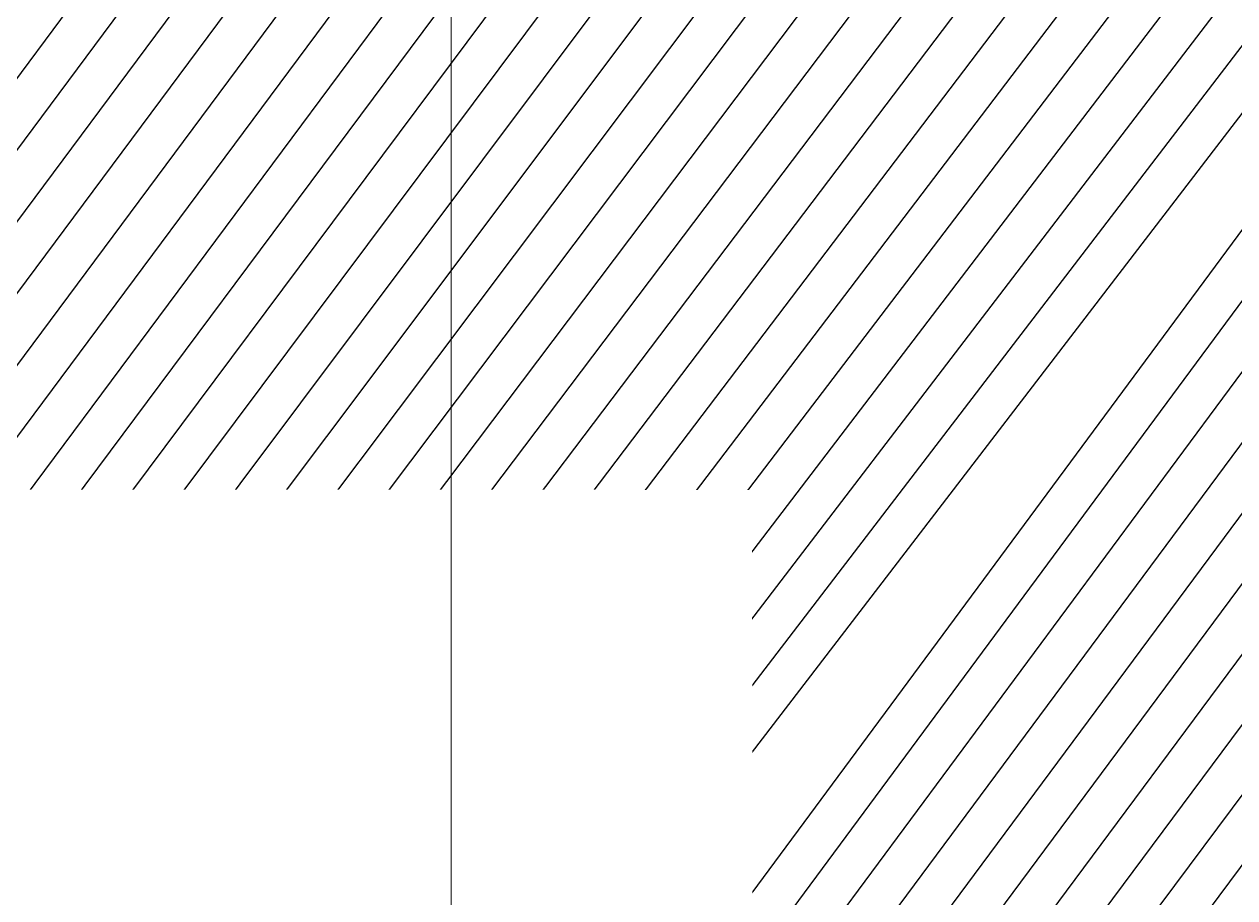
# Model space of a CAD drawing. Header units: centimetres. Extents: x -6122352 to 7132207, y -1694241 to 1947892.
# Drawn here: x 141532 to 148881, y -102021 to -96716 of the extents above; entities that cross this region are included whole.
import ezdxf

# ---------------------------------------------------------------- set-up
doc = ezdxf.new("R2010")
doc.units = ezdxf.units.CM
doc.header["$MEASUREMENT"] = 0
for name, pattern in [('2. HG-ST XR COL 3A (5V 7V 9V 11V - GF (4M & 5D-E)$0$HIDDEN', [0.375, 0.25, -0.125]), ('DASHED2', [0.375, 0.25, -0.125]), ('XR-AR-END-SETTING OUT PLAN$0$23585-XR-AR-END-GROUND FLOOR$0$HIDDEN', [0.375, 0.25, -0.125]), ('XR-AR-MID-SETTING OUT FOR MASTER$0$23585-XR-AR-MID-GROUND FLOOR$0$23261-XR-AR-SI-GF$0$HIDDEN', [0.375, 0.25, -0.125]), ('XR-AR-MID-SETTING OUT FOR MASTER$0$23585-XR-AR-MID-GROUND FLOOR$0$945-4P-1-101-GROUND FLOOR PLAN$0$XR-MIDDLE-GROUND FLOOR PLAN$0$HIDDEN', [9.524999999999999, 6.35, -3.175])]:
    doc.linetypes.add(name, pattern=pattern)
doc.layers.add('23585-XR-AR-DAMAC PLOT LIMITS$0$1-End units', color=7, linetype='Continuous', lineweight=5, true_color=0xf8991e)
for name, color, linetype, lineweight in [('23585-XR-AR-DAMAC PLOT LIMITS$0$1-Mid units', 41, 'Continuous', 5), ('@ Foundations', 4, 'DASHED2', 50), ('A-ANNO-TEXT', 3, 'Continuous', 25), ('XR-AR-END-SETTING OUT PLAN$0$23585-XR-AR-END-GROUND FLOOR$0$A-FLOR-UNDR', 8, 'XR-AR-END-SETTING OUT PLAN$0$23585-XR-AR-END-GROUND FLOOR$0$HIDDEN', 5), ('XR-AR-END-SETTING OUT PLAN$0$23585-XR-AR-END-GROUND FLOOR$0$A-WALL', 7, 'Continuous', 30), ('XR-AR-END-SETTING OUT PLAN$0$23585-XR-AR-END-GROUND FLOOR$0$S-COLS', 51, 'Continuous', 40), ('XR-AR-END-SETTING OUT PLAN$0$23585-XR-AR-END-GROUND FLOOR$0$S-COLS-PATT', 8, 'Continuous', 5), ('XR-AR-MID-SETTING OUT FOR MASTER$0$23585-XR-AR-MID-GROUND FLOOR$0$$A-WALL', 1, 'Continuous', 5), ('XR-AR-MID-SETTING OUT FOR MASTER$0$23585-XR-AR-MID-GROUND FLOOR$0$A-EQUP-KITN-PLAN', 202, 'Continuous', 9), ('XR-AR-MID-SETTING OUT FOR MASTER$0$23585-XR-AR-MID-GROUND FLOOR$0$A-FLOR-OVHD', 9, 'XR-AR-MID-SETTING OUT FOR MASTER$0$23585-XR-AR-MID-GROUND FLOOR$0$23261-XR-AR-SI-GF$0$HIDDEN', 15), ('XR-AR-MID-SETTING OUT FOR MASTER$0$23585-XR-AR-MID-GROUND FLOOR$0$A-WALL', 7, 'Continuous', 30), ('XR-AR-MID-SETTING OUT FOR MASTER$0$23585-XR-AR-MID-GROUND FLOOR$0$S-COLS', 51, 'Continuous', 40)]:
    doc.layers.add(name, color=color, linetype=linetype, lineweight=lineweight)
for name, color, linetype in [('@MI-REF LAYER', 7, 'Continuous'), ('B_TH_8', 7, 'Continuous'), ('XR-AR-END-SETTING OUT PLAN$0$23585-XR-AR-END-GROUND FLOOR$0$A-Flor-Hral', 3, 'Continuous'), ('XR-AR-END-SETTING OUT PLAN$0$23585-XR-AR-END-GROUND FLOOR$0$A-Flor-Strs', 1, 'Continuous'), ('XR-AR-MID-SETTING OUT FOR MASTER$0$23585-XR-AR-MID-GROUND FLOOR$0$A-Flor-Hral', 3, 'Continuous'), ('XR-AR-MID-SETTING OUT FOR MASTER$0$23585-XR-AR-MID-GROUND FLOOR$0$A-Flor-Strs', 1, 'Continuous'), ('XR-AR-MID-SETTING OUT FOR MASTER$0$23585-XR-AR-MID-GROUND FLOOR$0$G-SHAD-20', 251, 'Continuous'), ('XR-AR-MID-SETTING OUT FOR MASTER$0$23585-XR-AR-MID-GROUND FLOOR$0$GS-HATCH-FLOOR TILE', 251, 'Continuous')]:
    doc.layers.add(name, color=color, linetype=linetype)

# ---------------------------------------------------------------- blocks, each defined once
blk = doc.blocks.new('23585-XR-AR-DAMAC PLOT LIMITS')
at = {"layer": '23585-XR-AR-DAMAC PLOT LIMITS$0$1-End units', "color": 251, "true_color": 0x636466}
blk.add_lwpolyline([(496569.0373, 2768929.861099999), (496562.8545000004, 2768923.1131), (496545.1590999998, 2768939.3265), (496551.3422999997, 2768946.0747)], close=True, dxfattribs=at)
at = {"layer": '23585-XR-AR-DAMAC PLOT LIMITS$0$1-Mid units', "color": 251, "true_color": 0x636466}
blk.add_lwpolyline([(496569.0373, 2768929.861099999), (496551.3422999997, 2768946.0747), (496555.3957000002, 2768950.498500001), (496573.0906999996, 2768934.284700001)], close=True, dxfattribs=at)
blk = doc.blocks.new('A$Cf093b529')
at = {"layer": 'A-ANNO-TEXT'}
blk.add_blockref('23585-XR-AR-DAMAC PLOT LIMITS', (-495391.9901121984, -2768603.441896566), dxfattribs=at)
blk = doc.blocks.new('XR-AR-END-SETTING OUT PLAN$0$23585-XR-AR-END-GROUND FLOOR$0$A$C75a8815d')
at = {"layer": 'XR-AR-END-SETTING OUT PLAN$0$23585-XR-AR-END-GROUND FLOOR$0$S-COLS', "color": 252, "lineweight": 30}
blk.add_lwpolyline([(6049.860461950302, 10644.6474583149), (6049.860461473465, 9444.647458553314), (6249.860461711884, 9444.647458791733), (6249.860461950302, 10644.64745926857)], close=True, dxfattribs=at)
blk = doc.blocks.new('XR-AR-END-SETTING OUT PLAN')
at = {"layer": 'XR-AR-END-SETTING OUT PLAN$0$23585-XR-AR-END-GROUND FLOOR$0$A-Flor-Hral', "color": 8}
for p, q in [((7060.101680293679, 13799.99880361557), (9050.100478127599, 13799.9988026619)), ((7060.101679638028, 13749.99880170822), (7060.101680293679, 13799.99880361557)), ((7060.101679638028, 13749.99880170822), (9050.100473538041, 13749.99880218506)), ((7060.101679697633, 12849.9988026619), (8050.101679816842, 12849.99880218506)), ((7060.101679816842, 12799.99880218506), (7060.101679697633, 12849.9988026619)), ((7060.101679816842, 12799.99880218506), (8000.101679638028, 12799.9988026619)), ((8000.101679816842, 11526.76096343994), (8000.101679638028, 12799.9988026619)), ((8050.101679697633, 11545.01038455963), (8050.101679816842, 12849.99880218506))]:
    blk.add_line(p, q, dxfattribs=at)
at = {"layer": 'XR-AR-END-SETTING OUT PLAN$0$23585-XR-AR-END-GROUND FLOOR$0$A-Flor-Strs', "color": 8}
for p, q in [((7110.101679757237, 13849.9988026619), (9050.101679757237, 13849.99880218506)), ((7110.101679816842, 13799.9988026619), (7110.101679757237, 13849.9988026619)), ((7390.101679459214, 13799.99880361557), (7390.101679816842, 13849.9988026619)), ((7670.101679638028, 13799.9988026619), (7670.101679340005, 13849.9988026619)), ((7950.101679816842, 13799.99880218506), (7950.101679757237, 13849.9988026619)), ((7110.101679638028, 12849.99880313873), (7110.101679995656, 13749.9988026619)), ((7390.101679995656, 12849.99880218506), (7390.101679161191, 13749.99880218506)), ((7670.101679697633, 12849.99880170822), (7670.101679697633, 13749.9988026619)), ((7950.101679220796, 12849.9988026619), (7950.101679757237, 13749.9988026619)), ((7110.101679697633, 12749.99880170822), (7110.101679697633, 12799.99880218506)), ((7390.101679518819, 12749.99880313873), (7390.101679816842, 12799.9988026619)), ((7670.101679161191, 12749.99880313873), (7670.101679101586, 12799.9988026619)), ((7950.101679757237, 12799.99880218506), (7950.101679638028, 11508.51154327393)), ((7950.101679876447, 12749.9988026619), (8000.101679638028, 12749.99880313873)), ((8050.101680055261, 12749.9988026619), (9050.097146704793, 12749.99880313873)), ((8000.101679697633, 12469.9988026619), (7950.101679697633, 12469.9988026619)), ((8050.101679340005, 12469.9988026619), (9050.097712770104, 12469.99880218506))]:
    blk.add_line(p, q, dxfattribs=at)
blk.add_lwpolyline([(8550.099979057908, 12189.9988026619), (8550.099979355931, 13299.9988026619), (7110.101679578424, 13299.9988026619)], dxfattribs=at)
at = {"layer": 'XR-AR-END-SETTING OUT PLAN$0$23585-XR-AR-END-GROUND FLOOR$0$A-Flor-Strs', "color": 8, "const_width": 19.99999999999999}
blk.add_lwpolyline([(8325.09997971356, 12329.9988026619), (8550.099979057908, 12189.9988026619), (8775.099979296327, 12329.9988026619)], dxfattribs=at)
at = {"layer": 'XR-AR-END-SETTING OUT PLAN$0$23585-XR-AR-END-GROUND FLOOR$0$A-Flor-Strs', "color": 8}
blk.add_circle((7110.101679578424, 13299.9988026619), 41.76135575145592, dxfattribs=at)
at = {"layer": 'XR-AR-END-SETTING OUT PLAN$0$23585-XR-AR-END-GROUND FLOOR$0$A-FLOR-UNDR', "color": 8, "ltscale": 5}
blk.add_line((7950.111738577485, 12650.00183916092), (9050.101646974683, 12650.0021109581), dxfattribs=at)
at = {"layer": 'XR-AR-END-SETTING OUT PLAN$0$23585-XR-AR-END-GROUND FLOOR$0$A-WALL', "color": 8}
blk.add_lwpolyline([(9250.102083459496, 6650.001490592957), (9050.100989297032, 6650.001235485077), (9050.10098965466, 8750.000639915466), (6850.11106570065, 8750.002635478973), (6850.111066058278, 8700.0026679039), (6750.111065879464, 8700.002668380737), (6750.111065879464, 8750.000871658325), (6650.111065939069, 8750.000871658325), (6650.111065283418, 8850.002022743225), (6950.111065164208, 8850.002250671387), (6950.111065879464, 8899.99970960617), (7050.111065879464, 8899.99970817566), (7050.11106570065, 8850.002797603607), (9050.099628582597, 8850.000640392303), (9050.10098899901, 10349.9981546402), (7050.11106581986, 10349.99975156784), (7050.111065998673, 9799.999710083008), (6950.11106570065, 9799.999708652496), (6950.112433806062, 10550.00580835342), (7050.108891561627, 10550.00580835342), (7050.104876235127, 10449.99988079071), (9050.099116638303, 10449.9981546402), (9049.948119357228, 19523.36598014832), (9249.950268521905, 19523.36597967148)], close=True, dxfattribs=at)
blk.add_lwpolyline([(7250.100541964173, 12200.0021109581), (7250.100542083383, 11450.00580835342), (6950.09668238461, 11450.00602960587), (6950.103889837861, 12750.00211143494), (7950.111920431256, 12750.00211048126), (7950.111738994718, 12650.0021109581), (7100.100542083383, 12650.00211143494), (7100.10202242434, 12200.0021109581), (7250.100541964173, 12200.0021109581), (7250.100541964173, 12200.0021109581), (7250.100541964173, 12200.0021109581)], dxfattribs=at)
at = {"layer": 'XR-AR-END-SETTING OUT PLAN$0$23585-XR-AR-END-GROUND FLOOR$0$S-COLS-PATT', "color": 8}
blk.add_blockref('XR-AR-END-SETTING OUT PLAN$0$23585-XR-AR-END-GROUND FLOOR$0$A$C75a8815d', (3000.129344239831, 5499.998310089111), dxfattribs=at)
blk = doc.blocks.new('END UNIT')
at = {"xscale": 0.001, "yscale": 0.001, "zscale": 0.001}
blk.add_blockref('XR-AR-END-SETTING OUT PLAN', (-9.150201729830158, 0), dxfattribs=at)
blk = doc.blocks.new('XR-AR-MID-SETTING OUT FOR MASTER$0$23585-XR-AR-MID-GROUND FLOOR$0$945-4P-1-101-GROUND FLOOR PLAN$0$XR-MIDDLE-GROUND FLOOR PLAN$0$BREAK LINE1')
blk.add_lwpolyline([(648.1633601741578, -6.16698093744526, 0, 0, 0), (100.7725748287976, -6.16698093744526, 16.74478720384293, 16.74478720384293, 0), (38.27257482879577, -177.8843240237456, 16.74478720384293, 16.74478720384293, 0), (-86.72742517120423, 165.5503621488551, 16.74478720384293, 16.74478720384293, 0), (-149.2274251712042, -6.166980937447079, 0, 0, 0), (-912.0704092131346, -6.166980937441622, 0, 0, 0)], format="xyseb")
blk = doc.blocks.new('XR-AR-MID-SETTING OUT FOR MASTER$0$23585-XR-AR-MID-GROUND FLOOR$0$945-4P-1-101-GROUND FLOOR PLAN$0$XR-MIDDLE-GROUND FLOOR PLAN$0$WRFWF')
at = {"layer": 'XR-AR-MID-SETTING OUT FOR MASTER$0$23585-XR-AR-MID-GROUND FLOOR$0$A-FLOR-OVHD', "linetype": 'XR-AR-MID-SETTING OUT FOR MASTER$0$23585-XR-AR-MID-GROUND FLOOR$0$945-4P-1-101-GROUND FLOOR PLAN$0$XR-MIDDLE-GROUND FLOOR PLAN$0$HIDDEN', "ltscale": 0.1}
for p, q in [((9250.00889430586, 14089.9999996908), (9250.008894346622, 9909.449274283641)), ((10350.00889432596, 14089.44927426482), (9250.008894305867, 14089.44927426484)), ((10350.00889432159, 13809.44927426483), (9250.008894308598, 13809.44927426484)), ((10350.00889431722, 13529.44927426483), (9250.008894311328, 13529.44927426484)), ((10350.00889431286, 13249.44927426483), (9250.008894314058, 13249.44927426484)), ((10350.00889431286, 12969.44927426484), (9250.008894314054, 12969.44927426485)), ((10350.00889431285, 12689.44927426484), (9250.00889431405, 12689.44927426486)), ((10350.00889431285, 12409.44927426485), (9250.008894314047, 12409.44927426486)), ((10350.00889431284, 12129.44927426485), (9250.008894314044, 12129.44927426487)), ((10350.00889431284, 11849.44927426486), (9250.00889431404, 11849.44927426487)), ((10350.00889431284, 11569.44927426486), (9250.008894314036, 11569.44927426488)), ((10350.00889431283, 11289.44927426487), (9250.00889431403, 11289.44927426488)), ((10350.00889431283, 11009.44927426487), (9250.008894314027, 11009.44927426489)), ((10350.00889432794, 11009.4492742833), (10350.00889432794, 9909.449274272882)), ((10350.00889432794, 9909.449274272882), (9250.008894346622, 9909.449274283641))]:
    blk.add_line(p, q, dxfattribs=at)
blk.add_lwpolyline([(10350.00889430916, 14369.99999969173), (10350.00889431698, 11009.4492742833)], dxfattribs=at)
blk = doc.blocks.new('XR-AR-MID-SETTING OUT FOR MASTER$0$23585-XR-AR-MID-GROUND FLOOR$0$945-4P-1-101-GROUND FLOOR PLAN$0$XR-MIDDLE-GROUND FLOOR PLAN$0$ASDASDASD')
blk.add_wipeout([(-42428.49006074868, 24502.348435747233), (-42278.49006074868, 24502.348435747143), (-42278.490060748925, 24052.348435747146), (-42428.49006074892, 24052.34843574723)])
blk.add_hatch(color=256).paths.add_polyline_path([(-42428.49006074868, 24502.34843574724), (-42278.49006074868, 24502.34843574715), (-42428.49006074893, 24052.34843574724)])
for p, q in [((-42278.49006074868, 24502.34843574715), (-42428.49006074868, 24502.34843574724)), ((-42428.49006074868, 24502.34843574724), (-42428.49006074893, 24052.34843574724)), ((-42428.49006074893, 24052.34843574724), (-42278.49006074868, 24502.34843574715)), ((-42278.49006074893, 24052.34843574715), (-42278.49006074868, 24502.34843574715)), ((-42428.49006074893, 24052.34843574724), (-42278.49006074893, 24052.34843574715))]:
    blk.add_line(p, q)
blk = doc.blocks.new('XR-AR-MID-SETTING OUT FOR MASTER$0$23585-XR-AR-MID-GROUND FLOOR$0$A$C08698786')
at = {"layer": 'XR-AR-MID-SETTING OUT FOR MASTER$0$23585-XR-AR-MID-GROUND FLOOR$0$S-COLS', "color": 252, "lineweight": 30}
blk.add_lwpolyline([(-100.1111845970154, 16144.64576864243), (-100.111184835434, 14944.64576864243), (99.88881516456604, 14944.64576816559), (99.88881492614746, 16144.64576816559)], close=True, dxfattribs=at)
blk = doc.blocks.new('XR-AR-MID-SETTING OUT FOR MASTER')
at = {"layer": 'XR-AR-MID-SETTING OUT FOR MASTER$0$23585-XR-AR-MID-GROUND FLOOR$0$A-EQUP-KITN-PLAN', "color": 8}
for p, q in [((3900.071841031313, 15202.66031169891), (5500.076263219118, 15202.66031217575)), ((3900.071840971708, 14952.66031217575), (3900.071841031313, 15202.66031169891)), ((3500.047055631876, 14252.66031169891), (5300.028238087893, 14252.66031217575))]:
    blk.add_line(p, q, dxfattribs=at)
at = {"layer": 'XR-AR-MID-SETTING OUT FOR MASTER$0$23585-XR-AR-MID-GROUND FLOOR$0$A-Flor-Hral', "color": 8}
blk.add_lwpolyline([(100.008808940649, 14902.65850448608), (2090.008809119463, 14902.65850496292), (2090.008808881044, 14852.65850448608), (100.0088091790676, 14852.65850496292)], dxfattribs=at)
at = {"layer": 'XR-AR-MID-SETTING OUT FOR MASTER$0$23585-XR-AR-MID-GROUND FLOOR$0$A-FLOR-OVHD', "color": 8, "linetype": 'XR-AR-MID-SETTING OUT FOR MASTER$0$23585-XR-AR-MID-GROUND FLOOR$0$23261-XR-AR-SI-GF$0$HIDDEN', "ltscale": 5}
for p, q in [((5500.000221520662, 14952.65890216827), (3899.995457738638, 14952.65890169144)), ((3900.071499198675, 14852.66031217575), (5500.076263397932, 14852.66031265259)), ((3400.046698898077, 14152.65701627731), (3400.011432737112, 12202.66620731354)), ((3500.053779155016, 12202.66576147079), (3500.053778856993, 14152.65753126144))]:
    blk.add_line(p, q, dxfattribs=at)
at = {"layer": 'XR-AR-MID-SETTING OUT FOR MASTER$0$23585-XR-AR-MID-GROUND FLOOR$0$A-Flor-Strs', "color": 8}
for p, q in [((2040.00880882144, 14952.65850496292), (100.0088088214397, 14952.65850496292)), ((1200.008809238672, 14952.65850496292), (1200.008808940649, 14902.65850400925)), ((1480.008808463812, 14952.65850496292), (1480.008808642626, 14902.65850543976)), ((1760.008809119463, 14952.65850448608), (1760.008808940649, 14902.65850448608)), ((2040.00880882144, 14952.65850496292), (2040.008809179068, 14902.65850400925)), ((1200.008808404207, 14852.65850448608), (1200.00880882144, 13952.65850496292)), ((1480.008808940649, 14852.65850448608), (1480.008808940649, 13952.65850400925)), ((1760.008809119463, 14852.65850448608), (1760.008808523417, 13952.65850448608)), ((2040.008808940649, 14852.65850448608), (2040.008808881044, 13952.65850448608)), ((1480.008808881044, 13902.65850496292), (1480.008808583021, 13852.65850496292)), ((1760.008809000254, 13902.65850448608), (1760.008809000254, 13852.65850496292)), ((2040.008808881044, 13902.65850496292), (2040.008808881044, 13852.65850400925)), ((1100.008809238672, 13852.65850496292), (100.0088088810444, 13852.65850400925)), ((1200.00880882144, 13852.65850448608), (1200.008808583021, 13573.20923042297)), ((1100.008808940649, 13572.65850400925), (100.008808940649, 13572.65850448608)), ((1200.008809119463, 13572.65850448608), (1150.008809417486, 13572.65850448608))]:
    blk.add_line(p, q, dxfattribs=at)
blk.add_lwpolyline([(1200.008809119463, 13902.65850448608), (1200.008808881044, 13852.65850400925), (1150.008809179068, 13852.65850496292)], dxfattribs=at)
at = {"layer": 'XR-AR-MID-SETTING OUT FOR MASTER$0$23585-XR-AR-MID-GROUND FLOOR$0$A-Flor-Strs', "color": 8, "const_width": 15.00000006679886}
blk.add_lwpolyline([(455.1530921757221, 13685.15850496292), (650.0088085234165, 13572.65850496292), (844.8645255863667, 13685.15850543976)], dxfattribs=at)
at = {"layer": 'XR-AR-MID-SETTING OUT FOR MASTER$0$23585-XR-AR-MID-GROUND FLOOR$0$A-Flor-Strs', "color": 8}
blk.add_circle((2040.008809119463, 14402.65850496292), 45.00000020605513, dxfattribs=at)
at = {"layer": 'XR-AR-MID-SETTING OUT FOR MASTER$0$23585-XR-AR-MID-GROUND FLOOR$0$A-WALL', "color": 8}
for points in [[(3900.046799689531, 14852.65960979462), (3900.046799749136, 14952.65960931778), (3400.047055512667, 14952.661257267), (3400.046698898077, 14152.65701627731), (3500.047055453062, 14152.6577372551), (3500.047055572271, 14852.65960979462)], [(1950.000811725855, 13202.63829565048), (2000.00029399991, 13202.63829565048), (2000.00945982337, 13652.63829517365), (1950.000810950994, 13652.63829469681)]]:
    blk.add_lwpolyline(points, close=True, dxfattribs=at)
blk.add_lwpolyline([(3500.047055572271, 14852.65960979462), (3400.047011226416, 14852.65965414047)], dxfattribs=at)
at = {"layer": 'XR-AR-MID-SETTING OUT FOR MASTER$0$23585-XR-AR-MID-GROUND FLOOR$0$$A-WALL', "color": 8}
blk.add_blockref('XR-AR-MID-SETTING OUT FOR MASTER$0$23585-XR-AR-MID-GROUND FLOOR$0$945-4P-1-101-GROUND FLOOR PLAN$0$XR-MIDDLE-GROUND FLOOR PLAN$0$WRFWF', (-9150.000085562468, -796.7907695770264), dxfattribs=at)
at = {"layer": 'XR-AR-MID-SETTING OUT FOR MASTER$0$23585-XR-AR-MID-GROUND FLOOR$0$A-FLOR-OVHD', "color": 8, "linetype": 'XR-AR-MID-SETTING OUT FOR MASTER$0$23585-XR-AR-MID-GROUND FLOOR$0$23261-XR-AR-SI-GF$0$HIDDEN', "ltscale": 5, "xscale": -0.9999999999999997, "rotation": 194.2810957359752}
blk.add_blockref('XR-AR-MID-SETTING OUT FOR MASTER$0$23585-XR-AR-MID-GROUND FLOOR$0$945-4P-1-101-GROUND FLOOR PLAN$0$XR-MIDDLE-GROUND FLOOR PLAN$0$BREAK LINE1', (675.0088040530682, 13433.20923042297), dxfattribs=at)
at = {"layer": 'XR-AR-MID-SETTING OUT FOR MASTER$0$23585-XR-AR-MID-GROUND FLOOR$0$G-SHAD-20', "color": 8}
blk.add_blockref('XR-AR-MID-SETTING OUT FOR MASTER$0$23585-XR-AR-MID-GROUND FLOOR$0$945-4P-1-101-GROUND FLOOR PLAN$0$XR-MIDDLE-GROUND FLOOR PLAN$0$ASDASDASD', (44478.49782505631, -10849.71202945709), dxfattribs=at)
at = {"layer": 'XR-AR-MID-SETTING OUT FOR MASTER$0$23585-XR-AR-MID-GROUND FLOOR$0$A-Flor-Hral', "color": 8}
blk.add_lwpolyline([(1150.008809179068, 13560.48195743561), (1150.008809059858, 13902.65850496292), (2090.008809238672, 13902.65850496292), (2090.008809119463, 13952.65850496292), (1100.008808940649, 13952.65850448608), (1100.008809119463, 13547.75468444824)], dxfattribs=at)
at = {"layer": 'XR-AR-MID-SETTING OUT FOR MASTER$0$23585-XR-AR-MID-GROUND FLOOR$0$A-Flor-Strs', "color": 8}
blk.add_lwpolyline([(650.0088085234165, 13572.65850496292), (650.008808940649, 14402.65850448608), (2040.008809119463, 14402.65850496292)], dxfattribs=at)
at = {"layer": 'XR-AR-MID-SETTING OUT FOR MASTER$0$23585-XR-AR-MID-GROUND FLOOR$0$A-WALL', "color": 8}
for points in [[(99.99999931454659, 19472.65428209305), (-99.99999925494194, 19472.65428256989), (-99.998236566782, 5500.00000667572), (100.0017631351948, 5500.000006198883), (99.9995484650135, 8850.141927242279), (1100.048611491919, 8850.10940027237), (1100.048611015081, 8950.109399795532), (100.03925588727, 8950.072475910187), (100.0088088810444, 10949.9982419014), (2099.951952844858, 10949.99824142456), (2099.998660355806, 9950.143901348114), (2199.988806992769, 9950.143900871277), (2200.057162195444, 11149.97698402405), (2100.075846284628, 11149.97698354721), (2100.039519578218, 11049.97698402405), (100.0088088810444, 11049.99824142456)], [(2200.013650625944, 13652.63605213165), (2200.017217665911, 13652.6360502243), (2200.024336546659, 13852.63604974747), (1199.974533885717, 13852.65850543976), (1199.974534541368, 13752.66171360016), (1850.013650208712, 13752.64729642868), (1850.013650685549, 13102.64278697968), (2100.128742069006, 13102.63829755783), (2100.128742545843, 12652.63829708099), (1949.986809521914, 12652.64009141922), (1949.9868093431, 12552.35255002975), (2100.055755704641, 12552.35255050659), (2100.016017049551, 12049.97720527649), (2199.959899276495, 12049.97720527649), (2199.999632865191, 13202.6360502243), (2050.003180772066, 13202.63829612732), (2050.012347489595, 13652.63829517365), (2200.019845813513, 13652.63604927063)]]:
    blk.add_lwpolyline(points, close=True, dxfattribs=at)
at = {"layer": 'XR-AR-MID-SETTING OUT FOR MASTER$0$23585-XR-AR-MID-GROUND FLOOR$0$GS-HATCH-FLOOR TILE', "color": 8}
blk.add_blockref('XR-AR-MID-SETTING OUT FOR MASTER$0$23585-XR-AR-MID-GROUND FLOOR$0$A$C08698786', (-1.490116119384766e-07, 0), dxfattribs=at)
blk = doc.blocks.new('MID UNIT')
at = {"xscale": 0.001, "yscale": 0.001, "zscale": 0.001}
blk.add_blockref('XR-AR-MID-SETTING OUT FOR MASTER', (0, 0), dxfattribs=at)
blk = doc.blocks.new('TH_8')
at = {"xscale": -1}
blk.add_blockref('END UNIT', (495850.3053798423, 2769197.479078153), dxfattribs=at)
blk.add_blockref('MID UNIT', (495850.3053798463, 2769197.479078153), dxfattribs=at)
blk = doc.blocks.new('A$Ca7ad59d2')
at = {"layer": 'B_TH_8', "xscale": 1.000018136216304, "yscale": 1.000018136216304, "zscale": 1.000018136216304}
blk.add_blockref('TH_8', (-495803.6470986201, -2769248.051850634), dxfattribs=at)
blk = doc.blocks.new('A$Cac0110ba')
at = {"rotation": 227.5015136760979}
blk.add_blockref('A$Ca7ad59d2', (28.54929658252513, 57.49132066033781), dxfattribs=at)
at = {"layer": '@ Foundations', "linetype": 'DASHED2', "ltscale": 25}
blk.add_lwpolyline([(-0.04739975003758445, 6.384175539482385), (3.897129488352221, 2.769872136414051), (5.721170457953122, 4.760569135192782), (1.776641219796147, 8.374872538261116)], close=True, dxfattribs=at)

msp = doc.modelspace()

# ---------------------------------------------------------------- block references
at = {"color": 94, "linetype": '2. HG-ST XR COL 3A (5V 7V 9V 11V - GF (4M & 5D-E)$0$HIDDEN', "xscale": 1000, "yscale": 1000, "zscale": 1000, "rotation": 312.4883110972302}
msp.add_blockref('A$Cac0110ba', (138098.2151797014, -102612.8341626052), dxfattribs=at)

# ---------------------------------------------------------------- next in the draw order: wipeouts: each hides what was drawn before it
at = {"color": 10}
msp.add_wipeout([(198275.3921904103, -104256.67465484346), (198277.6024852933, -89983.15121534048), (137973.99123918772, -89974.4610474222), (137971.62205373496, -104245.95954391618), (144221.7361697793, -104247.34826951602), (144221.90594372264, -103946.4486329037), (192025.46282542183, -103955.05220550337), (192025.4153281002, -104255.68871988932), (198276.69141260552, -104256.69244835054)], dxfattribs=at).dxf.layer = '@MI-REF LAYER'

# ---------------------------------------------------------------- next in the draw order: hatches: boundary and pattern name
at = {"layer": '@MI-REF LAYER'}
h = msp.add_hatch(dxfattribs=at)
h.set_pattern_fill('ANSI31', color=256, scale=1999.999998458916, angle=-173.2764582181798)
h.set_pattern_definition([(231.7235417818202, (2377424248.388937, 1503992843.986378), (196.2577398699116, -154.8641322089669), [])])
h.paths.add_polyline_path([(137973.3174367756, -89974.4609193851), (137971.622053516, -104245.9595442412), (144221.736170091, -104247.348269231), (144221.9059435594, -103946.4486329976), (192026.7673076355, -103954.9571009299), (192026.7198083964, -104255.6097373551), (198276.6966703817, -104256.5971348351), (198278.9011911725, -89983.05610956397)])

# ---------------------------------------------------------------- next in the draw order: wipeouts: each hides what was drawn before it
at = {"color": 10}
msp.add_wipeout([(145950.25472100617, -99544.09156187304), (138980.76217071794, -99542.03102536117), (138984.45816880674, -103242.0291795008), (145953.94170621078, -103235.06723113512), (145950.24570830973, -99535.06907720046)], dxfattribs=at).dxf.layer = '@MI-REF LAYER'

# ---------------------------------------------------------------- next in the draw order: block references
at = {"layer": '@MI-REF LAYER', "xscale": 1000, "yscale": 1000, "zscale": 1000, "rotation": 312.4882903633292}
msp.add_blockref('A$Cf093b529', (-891608.7329339073, 539022.7201118186), dxfattribs=at)

doc.saveas('drawing.dxf')
